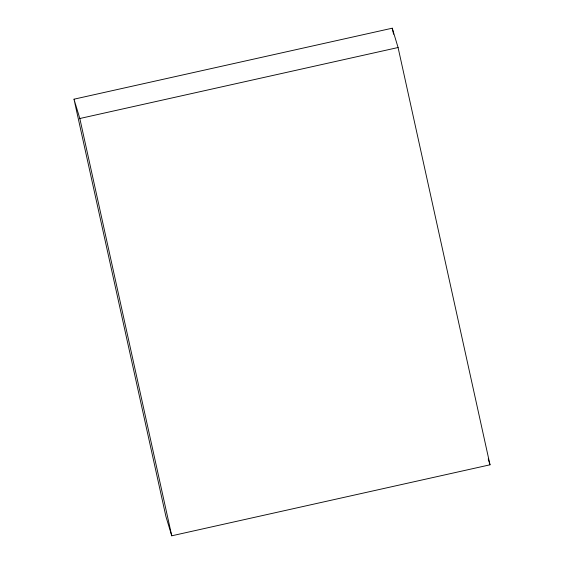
<?xml version="1.0" encoding="UTF-8"?>
<svg xmlns="http://www.w3.org/2000/svg" width="564" height="564" viewBox="0 0 564 564"><rect width="100%" height="100%" fill="white"/><g stroke="black" fill="none" stroke-linecap="round" stroke-linejoin="round"><path stroke-width="0.85" d="M73.99 99.193L392.248 28.2L398.078 47.524L490.01 464.806L171.752 535.8L165.922 516.476L73.99 99.193L79.82 118.51L171.752 535.8M79.82 118.51L398.078 47.524M488.234 458.927L490.01 464.806M392.248 28.2L393.573 34.221"/></g></svg>
